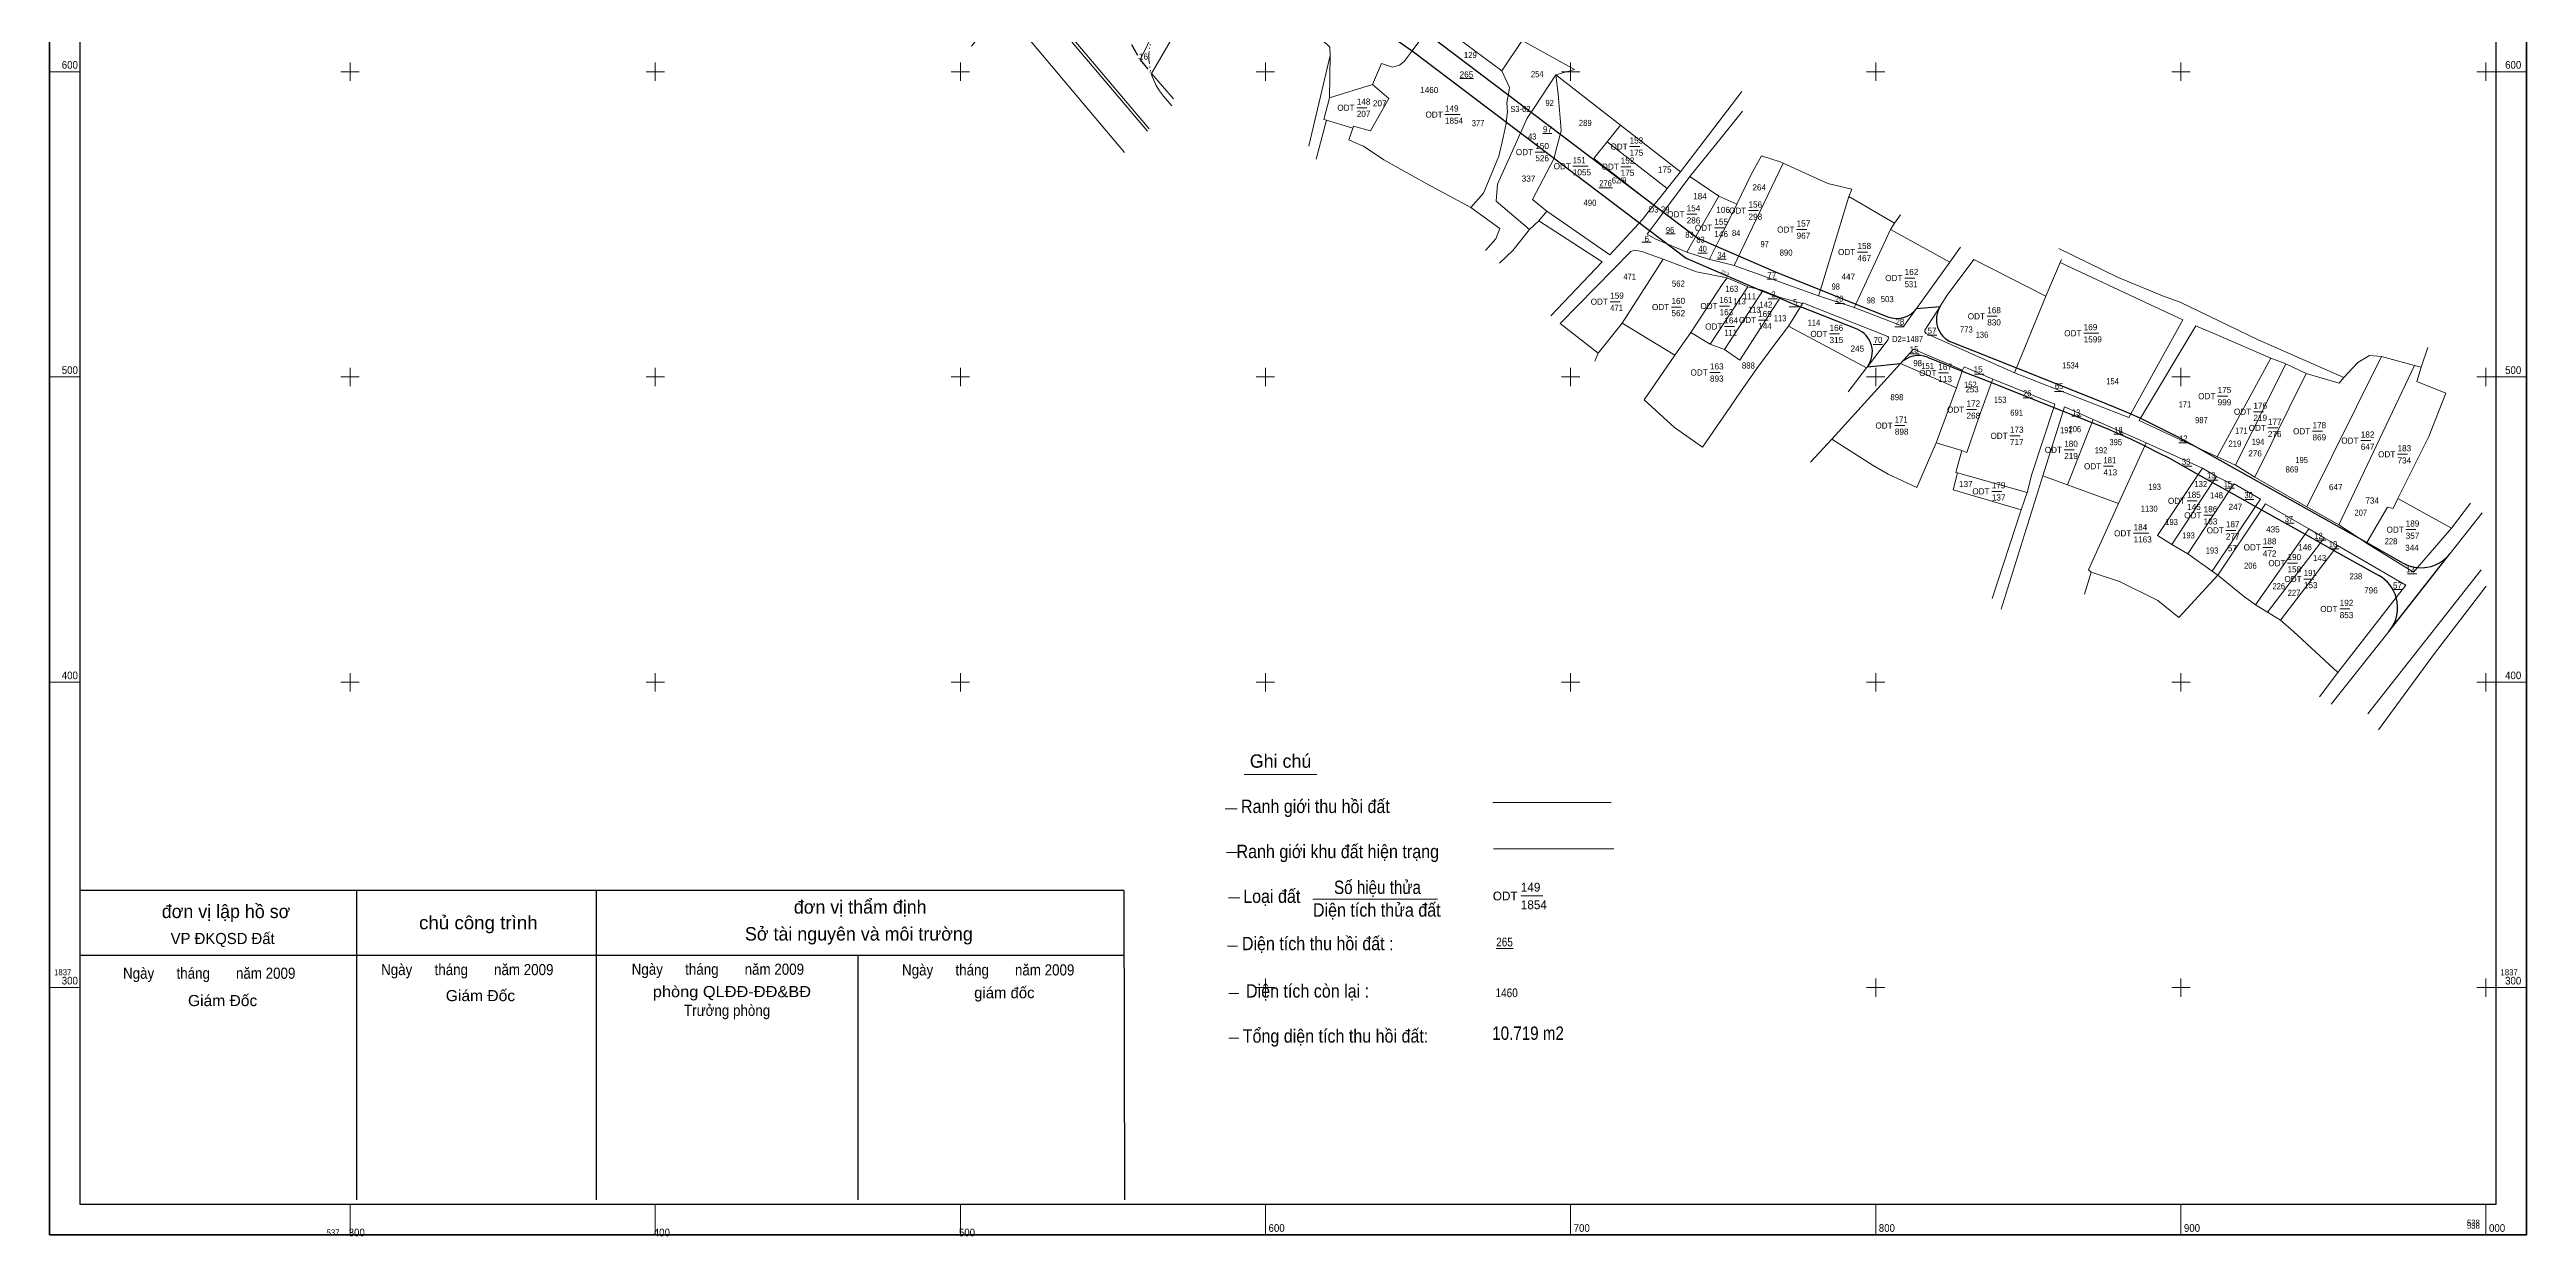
# Model space of a CAD drawing. Header units: metres. Extents: x 537201 to 538013, y 1837218 to 1838263.
# Drawn here: x 537201 to 538013, y 1837218 to 1837607 of the extents above; entities that cross this region are included whole.
import ezdxf
from ezdxf.enums import TextEntityAlignment as Align

# ---------------------------------------------------------------- set-up
doc = ezdxf.new("R2010")
doc.units = ezdxf.units.M
doc.header["$LTSCALE"] = 0.8
doc.linetypes.add('DASH_DOUBLE_DOT', pattern=[9.2, 5, -1.2, 0.3, -1.2, 0.3, -1.2])
doc.layers.add('10', color=7, linetype='Continuous')
doc.layers.add('53', color=7, linetype='Continuous')
for name, color, linetype, lineweight in [('15', 7, 'Continuous', 13), ('22', 7, 'Continuous', 13), ('51', 7, 'Continuous', 13), ('60', 7, 'Continuous', 13), ('61', 7, 'DASH_DOUBLE_DOT', 13)]:
    doc.layers.add(name, color=color, linetype=linetype, lineweight=lineweight)

msp = doc.modelspace()

# ---------------------------------------------------------------- linework, layer by layer
at = {"layer": '15'}
for p, q in [((537663.67, 1837597.74), (537668.15, 1837597.74)), ((537690.77, 1837579.77), (537693.82, 1837579.77)), ((537709.3, 1837561.98), (537713.78, 1837561.98)), ((537731.2, 1837546.91), (537734.25, 1837546.91)), ((537723.34, 1837544.12), (537726.39, 1837544.12)), ((537741.73, 1837540.6), (537744.78, 1837540.6)), ((537747.93, 1837538.57), (537750.98, 1837538.57)), ((537764.44, 1837532.01), (537767.49, 1837532.01)), ((537764.76, 1837525.6), (537767.81, 1837525.6)), ((537771.65, 1837523.04), (537774.7, 1837523.04)), ((537786.7, 1837524.13), (537789.75, 1837524.13)), ((537806.24, 1837516.44), (537809.29, 1837516.44)), ((537816.97, 1837513.71), (537820.02, 1837513.71)), ((537799.19, 1837510.67), (537802.24, 1837510.67)), ((537811.21, 1837507.62), (537814.26, 1837507.62)), ((537832.35, 1837500.89), (537835.4, 1837500.89)), ((537848.36, 1837493.2), (537851.41, 1837493.2)), ((537858.61, 1837495.28), (537861.66, 1837495.28)), ((537864.25, 1837487.17), (537867.3, 1837487.17)), ((537878.06, 1837481.22), (537881.11, 1837481.22)), ((537899.39, 1837478.44), (537902.44, 1837478.44)), ((537900.51, 1837470.75), (537903.56, 1837470.75)), ((537909.06, 1837466.25), (537912.11, 1837466.25)), ((537914.51, 1837463.53), (537917.56, 1837463.53)), ((537920.92, 1837459.84), (537923.97, 1837459.84)), ((537934.05, 1837452.15), (537937.1, 1837452.15)), ((537944.46, 1837446.54), (537947.51, 1837446.54)), ((537948.78, 1837443.66), (537951.83, 1837443.66)), ((537974.25, 1837435.49), (537977.3, 1837435.49)), ((537969.61, 1837430.36), (537972.66, 1837430.36))]:
    msp.add_line(p, q, dxfattribs=at)
at = {"layer": '22'}
for p, q in [((537562.65, 1837599.38), (537577.57, 1837625.11)), ((537562.56, 1837599.48), (537562.65, 1837599.38)), ((537569.89, 1837591.16), (537562.65, 1837599.38)), ((537695.18, 1837598.99), (537688.07, 1837588.22)), ((537566.56, 1837592), (537569.3, 1837588.78)), ((537620.01, 1837584.12), (537616.57, 1837571.39)), ((537620.01, 1837584.12), (537628.59, 1837581.54)), ((537716.3, 1837582.55), (537711.93, 1837577.08)), ((537731.66, 1837561.72), (537711.93, 1837577.08)), ((537739.06, 1837565.67), (537748.57, 1837559.24)), ((537727.29, 1837556.24), (537725.03, 1837553.41)), ((537791.21, 1837559.09), (537806.15, 1837550.34)), ((537806.15, 1837550.34), (537808.1, 1837553.15)), ((537730.34, 1837538.65), (537716.88, 1837517.63)), ((537730.34, 1837538.65), (537741.27, 1837534.43)), ((537745.53, 1837538.49), (537738.08, 1837540.93)), ((537889.8, 1837523.78), (537860.46, 1837537.52)), ((537741.27, 1837534.43), (537751.31, 1837532.54)), ((537768.69, 1837526), (537768.55, 1837525.78)), ((537739.43, 1837514.61), (537745.7, 1837510.76)), ((537796.98, 1837502.99), (537771.42, 1837516.63)), ((537745.7, 1837510.76), (537750.43, 1837508.97)), ((537941.32, 1837457.48), (537965.78, 1837506.74)), ((537785.58, 1837479.59), (537808.14, 1837504.44)), ((537790.95, 1837495.15), (537796.98, 1837502.99)), ((537845.46, 1837501.33), (537871.68, 1837491.14)), ((537934.43, 1837504.28), (537941.05, 1837501.13)), ((537951.77, 1837451.58), (537976.55, 1837503.81)), ((537819.8, 1837478.41), (537826.43, 1837496.43)), ((537854.82, 1837467.57), (537861.43, 1837488.83)), ((537862.82, 1837464.66), (537871.27, 1837486.12)), ((537879.99, 1837481.03), (537880.53, 1837482.21)), ((537785.58, 1837479.59), (537778.58, 1837472.13)), ((537828.25, 1837475.93), (537819.8, 1837478.41)), ((537841.14, 1837423.89), (537854.82, 1837467.57)), ((537907.1, 1837470.17), (537905.72, 1837468.1)), ((537838.19, 1837427.48), (537847.67, 1837456.52)), ((537912.07, 1837435.06), (537926.38, 1837456.52)), ((537971.13, 1837460.16), (537988.74, 1837450.51)), ((537988.74, 1837450.51), (537994.94, 1837458.65)), ((537988.19, 1837442.09), (537998.76, 1837455.53)), ((537910.25, 1837436.4), (537902.25, 1837442.02)), ((537960.84, 1837445.55), (537960.95, 1837445.74)), ((537870.57, 1837436.1), (537868.42, 1837428.82)), ((537912.07, 1837435.06), (537910.25, 1837436.4)), ((537998.4, 1837436.82), (537961.31, 1837389.7)), ((537949.26, 1837392.79), (537968.28, 1837416.78)), ((537945.42, 1837395.23), (537951.5, 1837403.25)), ((537593.06, 1837369.76), (537616.83, 1837369.76)), ((537590.74, 1837358.49), (537586.82, 1837358.49)), ((537590.74, 1837344.28), (537587.25, 1837344.28)), ((537674.69, 1837345.4), (537714.12, 1837345.4)), ((537591.61, 1837329.34), (537587.91, 1837329.34)), ((537615.56, 1837328.99), (537656.42, 1837328.99)), ((537590.85, 1837313.54), (537587.58, 1837313.54)), ((537675.57, 1837312.79), (537681.16, 1837312.79)), ((537591.3, 1837298), (537588.03, 1837298)), ((537591.3, 1837283.46), (537588.03, 1837283.46))]:
    msp.add_line(p, q, dxfattribs=at)
at = {"layer": '22', "linetype": 'DASH_DOUBLE_DOT', "lineweight": 25}
for p, q in [((537556.09, 1837608.91), (537558.92, 1837603.89)), ((537558.92, 1837603.89), (537562.56, 1837599.48))]:
    msp.add_line(p, q, dxfattribs=at)
at = {"layer": '22', "lineweight": 25}
for p, q in [((537741.65, 1837545.45), (537766.65, 1837534.7)), ((537761.87, 1837528.62), (537762.92, 1837528.15)), ((537768.55, 1837525.78), (537762.92, 1837528.15)), ((537793.87, 1837515.66), (537775.33, 1837523.03)), ((537813.38, 1837522.48), (537821.11, 1837523.13)), ((537797.26, 1837503.36), (537808.14, 1837504.44)), ((537888.2, 1837477.47), (537892.67, 1837475.21)), ((537968.28, 1837416.78), (537988.19, 1837442.09)), ((537674.55, 1837360.56), (537713.24, 1837360.7)), ((537553.53, 1837331.82), (537211.49, 1837331.82)), ((537302.12, 1837331.82), (537302.12, 1837230.44)), ((537380.64, 1837331.82), (537380.64, 1837230.44)), ((537553.53, 1837331.82), (537553.78, 1837230.44)), ((537553.53, 1837310.44), (537211.49, 1837310.44)), ((537466.43, 1837310.56), (537466.43, 1837230.44))]:
    msp.add_line(p, q, dxfattribs=at)
for points in [[(537594.32, 1837653.35), (537597.85, 1837650.9), (537604.12, 1837646.54), (537619.95, 1837635.55), (537652.58, 1837612.88), (537741.65, 1837545.45)], [(537590.26, 1837647.04), (537599.81, 1837640.4), (537616.84, 1837628.57), (537648.06, 1837606.88)], [(537648.05, 1837606.9), (537737.83, 1837538.93), (537762.92, 1837528.15)], [(537766.65, 1837534.7), (537775.53, 1837531.02), (537781.87, 1837528.5)], [(537768.55, 1837525.78), (537772.59, 1837524.12), (537775.33, 1837523.03)], [(537781.87, 1837528.5), (537793.45, 1837523.91), (537803.95, 1837519.74)], [(537817, 1837506.48), (537828.37, 1837501.96), (537837.97, 1837498.15), (537858.35, 1837490.06), (537861.43, 1837488.83)], [(537824.91, 1837511.41), (537846.14, 1837502.98), (537872.45, 1837492.53), (537878.4, 1837490.17)], [(537861.43, 1837488.83), (537875.49, 1837483.25), (537880.81, 1837480.95), (537883.53, 1837479.75), (537886.22, 1837478.47), (537888.2, 1837477.47)], [(537878.4, 1837490.17), (537883.61, 1837487.92), (537886.77, 1837486.52)], [(537886.77, 1837486.52), (537889.44, 1837485.25), (537893.96, 1837482.96), (537899.85, 1837479.98)], [(537892.67, 1837475.21), (537896.33, 1837473.36), (537905.72, 1837468.1)], [(537899.85, 1837479.98), (537905.53, 1837476.8), (537958.42, 1837447.16), (537960.95, 1837445.74), (537972.89, 1837439.05)], [(537905.72, 1837468.1), (537910.42, 1837465.46), (537915.78, 1837462.46), (537924.49, 1837457.58), (537926.38, 1837456.52), (537940.7, 1837448.5), (537945.74, 1837445.67), (537950.14, 1837443.2), (537964.92, 1837434.92)]]:
    msp.add_lwpolyline(points, dxfattribs=at)
at = {"layer": '22'}
for points in [[(537667.64, 1837633.83), (537655.23, 1837616.4), (537652.58, 1837612.88), (537648.06, 1837606.88)], [(537553.78, 1837573.49), (537516.98, 1837617.2), (537515.24, 1837618.36), (537513.52, 1837618.41), (537510.72, 1837617.34), (537503.66, 1837608.4)], [(537561.34, 1837580.53), (537526.68, 1837621.42), (537526.9, 1837621.84), (537527.37, 1837621.92), (537527.71, 1837621.67), (537561.92, 1837581.35)], [(537684.08, 1837610.23), (537677.5, 1837600.32), (537659.73, 1837613.36), (537666.06, 1837623.24)], [(537564.24, 1837614.56), (537563.9, 1837613.93), (537558.92, 1837603.89)], [(537621.17, 1837605.29), (537621.09, 1837608.07), (537618.67, 1837610.35), (537615.89, 1837612.49), (537611.52, 1837617.43)], [(537695.18, 1837598.99), (537701.29, 1837600.75), (537684.08, 1837610.23)], [(537614.17, 1837575.61), (537614.34, 1837576.18), (537621.17, 1837605.29)], [(537635.12, 1837595.79), (537621, 1837591.46), (537621.17, 1837605.29)], [(537648.06, 1837606.88), (537645.42, 1837603.37), (537643.89, 1837602.11), (537641.65, 1837601.53), (537638.06, 1837602.65), (537635.12, 1837595.79)], [(537635.12, 1837595.79), (537640.43, 1837591.23), (537634.43, 1837580.61), (537628.8, 1837582.21), (537628.59, 1837581.54)], [(537677.5, 1837600.32), (537679.95, 1837594.79), (537679.81, 1837593.96)], [(537679.81, 1837593.96), (537679.08, 1837589.81), (537679.28, 1837586.89), (537679.13, 1837585.3)], [(537756.07, 1837593.48), (537736.02, 1837567.19), (537716.3, 1837582.55), (537695.18, 1837598.99)], [(537695.18, 1837598.99), (537695.96, 1837592.63), (537696.76, 1837582.18)], [(537621, 1837591.46), (537619.16, 1837584.38), (537620.01, 1837584.12)], [(537688.07, 1837588.22), (537685.8, 1837584.77), (537684.39, 1837581.64)], [(537739.06, 1837565.67), (537749.38, 1837578.3), (537756.36, 1837587.05)], [(537628.59, 1837581.54), (537627.35, 1837577.65), (537629.98, 1837576.51), (537632.14, 1837575.62), (537638.82, 1837571.16), (537652.91, 1837563.27), (537667.34, 1837555.53)], [(537679.13, 1837585.3), (537678.9, 1837582.99), (537677.92, 1837578.45), (537676.44, 1837572.35), (537671.47, 1837560.23), (537667.34, 1837555.53)], [(537684.39, 1837581.64), (537676.03, 1837563.12), (537675.55, 1837557.62), (537686.49, 1837548.35)], [(537696.76, 1837582.18), (537696.87, 1837580.68), (537695.21, 1837574.13)], [(537695.21, 1837574.13), (537694.59, 1837571.69), (537687.49, 1837558.11), (537692.17, 1837554.29)], [(537727.29, 1837556.24), (537707.56, 1837571.6), (537709.14, 1837573.58), (537711.93, 1837577.08)], [(537781.29, 1837526.6), (537753.59, 1837536.53), (537755.82, 1837541.16), (537769.69, 1837570)], [(537754.44, 1837556.65), (537759.21, 1837566.38), (537762.59, 1837572.5), (537768.7, 1837570.46), (537769.69, 1837570)], [(537769.69, 1837570), (537784.34, 1837563.42), (537792.14, 1837561.49), (537791.21, 1837559.09)], [(537736.02, 1837567.19), (537731.66, 1837561.72), (537729.72, 1837559.28), (537727.29, 1837556.24)], [(537739.06, 1837565.67), (537732.78, 1837557.16), (537728.33, 1837551.12)], [(537667.34, 1837555.53), (537676.85, 1837548.7), (537675.51, 1837545.29), (537672.11, 1837541.47)], [(537692.17, 1837554.29), (537689.62, 1837551.2), (537686.49, 1837548.35)], [(537725.03, 1837553.41), (537723.56, 1837551.57), (537712.91, 1837540.06), (537692.17, 1837554.29)], [(537738.08, 1837540.93), (537739.48, 1837543.37), (537743.22, 1837549.9), (537748.57, 1837559.24), (537754.44, 1837556.65)], [(537745.53, 1837538.49), (537745.78, 1837538.99), (537749.12, 1837545.81), (537754.44, 1837556.65)], [(537781.29, 1837526.6), (537781.87, 1837528.5), (537791.21, 1837559.09)], [(537686.49, 1837548.35), (537681.03, 1837541.48), (537676.71, 1837537.27)], [(537689.62, 1837551.2), (537710.3, 1837537.69), (537693.53, 1837520.07)], [(537728.33, 1837551.12), (537725.12, 1837546.77), (537727.9, 1837545.2), (537738.08, 1837540.93)], [(537781.29, 1837526.6), (537792.92, 1837522.77), (537793.45, 1837523.91), (537804.84, 1837548.32), (537806.15, 1837550.34)], [(537804.84, 1837548.32), (537824.33, 1837537.58), (537827.74, 1837542.53)], [(537730.34, 1837538.65), (537723.32, 1837541.14), (537720.89, 1837541.52), (537719.73, 1837541.06), (537696.54, 1837517.55), (537708.98, 1837507.83)], [(537753.59, 1837536.53), (537747.03, 1837538.13), (537745.53, 1837538.49)], [(537792.92, 1837522.77), (537809.06, 1837516.51), (537813.38, 1837522.48), (537824.33, 1837537.58)], [(537855.75, 1837526.45), (537832.17, 1837538.45), (537823.46, 1837526.82), (537821.12, 1837523.15), (537821.11, 1837523.13)], [(537845.46, 1837501.33), (537846.14, 1837502.98), (537855.75, 1837526.45), (537860.46, 1837537.52), (537860.86, 1837538.45)], [(537953.37, 1837499.81), (537925.32, 1837512.15), (537899.75, 1837524.53), (537894.01, 1837526.59), (537879.28, 1837532.7), (537859.98, 1837542.09)], [(537751.31, 1837532.54), (537749.94, 1837530.65), (537739.43, 1837514.61)], [(537751.31, 1837532.54), (537758.11, 1837529.53), (537745.7, 1837510.76)], [(537758.11, 1837529.53), (537761.87, 1837528.62), (537763.04, 1837528.33), (537762.92, 1837528.15), (537750.43, 1837508.97)], [(537768.55, 1837525.78), (537755.44, 1837505.49), (537750.43, 1837508.97)], [(537763.04, 1837528.33), (537768.69, 1837526), (537775.95, 1837524.05), (537775.33, 1837523.03), (537771.42, 1837516.63)], [(537775.95, 1837524.05), (537776.11, 1837524.29), (537803.92, 1837513.25), (537804.16, 1837512.93), (537804.08, 1837512.23), (537797.26, 1837503.36), (537796.98, 1837502.99)], [(537845.46, 1837501.33), (537816.51, 1837514.25), (537816.11, 1837514.82), (537816.14, 1837515.33), (537821.11, 1837523.13)], [(537883.61, 1837487.92), (537900.69, 1837518.68), (537889.8, 1837523.78)], [(537716.88, 1837517.63), (537708.98, 1837507.83), (537707.92, 1837505.21)], [(537739.43, 1837514.61), (537734.18, 1837507.17), (537716.88, 1837517.63)], [(537734.18, 1837507.17), (537724.13, 1837492.56), (537734.1, 1837483.47), (537743.21, 1837476.97), (537752.16, 1837489.99), (537755.85, 1837495.51), (537761.03, 1837502.78), (537766.58, 1837510.34), (537771.42, 1837516.63)], [(537912.33, 1837513.59), (537904.93, 1837516.81), (537886.77, 1837486.52), (537886.31, 1837485.76), (537893.6, 1837482.36)], [(537912.33, 1837513.59), (537929.51, 1837506.12), (537911.85, 1837473.85)], [(537808.14, 1837504.44), (537812.39, 1837509.12), (537828.46, 1837502.21)], [(537929.51, 1837506.12), (537934.43, 1837504.28), (537917.94, 1837471.11)], [(537953.37, 1837499.81), (537957.97, 1837504.77), (537961.85, 1837506.99), (537965.78, 1837506.74)], [(537980.95, 1837509.64), (537978.77, 1837503.21), (537976.55, 1837503.81), (537965.78, 1837506.74)], [(537828.46, 1837502.21), (537828.37, 1837501.96), (537826.43, 1837496.43), (537808.14, 1837504.44)], [(537828.25, 1837475.93), (537829.82, 1837475.27), (537833.74, 1837486.68), (537837.97, 1837498.15), (537838.41, 1837499.33)], [(537828.46, 1837502.21), (537828.95, 1837503.38), (537838.41, 1837499.33)], [(537858.35, 1837490.06), (537858.71, 1837491.15), (537838.41, 1837499.33)], [(537917.94, 1837471.11), (537924.23, 1837467.15), (537941.05, 1837501.13)], [(537941.05, 1837501.13), (537951.92, 1837497.99), (537953.37, 1837499.81)], [(537978.77, 1837503.21), (537977.3, 1837498.52), (537986.82, 1837494.68), (537981.22, 1837480.52), (537971.13, 1837460.16)], [(537849.62, 1837462.15), (537851.14, 1837468.13), (537858.35, 1837490.06)], [(537861.43, 1837488.83), (537861.88, 1837490.27), (537888.64, 1837478.44)], [(537871.68, 1837491.14), (537882.97, 1837486.76), (537883.61, 1837487.92)], [(537893.6, 1837482.36), (537905.53, 1837476.8), (537911.85, 1837473.85), (537917.94, 1837471.11)], [(537785.58, 1837479.59), (537799.2, 1837471.01), (537804.12, 1837468.2), (537813.43, 1837463.75), (537819.8, 1837478.41)], [(537826.8, 1837468.57), (537826.27, 1837468.7), (537828.25, 1837475.93)], [(537854.82, 1837467.57), (537879.56, 1837458.58), (537888.2, 1837477.47), (537888.64, 1837478.44)], [(537888.64, 1837478.44), (537893.21, 1837476.39), (537907.1, 1837470.17)], [(537847.67, 1837456.52), (537825.35, 1837462.99), (537826.8, 1837468.57)], [(537826.8, 1837468.57), (537849.62, 1837462.15), (537847.67, 1837456.52)], [(537905.72, 1837468.1), (537892.39, 1837448.04), (537897.08, 1837445.15)], [(537907.1, 1837470.17), (537911.67, 1837467.36), (537910.42, 1837465.46), (537897.08, 1837445.15), (537902.25, 1837442.02), (537915.78, 1837462.46), (537917.22, 1837464.63), (537911.67, 1837467.36)], [(537917.22, 1837464.63), (537917.43, 1837465.04), (537926.12, 1837460), (537924.49, 1837457.58), (537910.25, 1837436.4)], [(537924.23, 1837467.15), (537941.32, 1837457.48), (537951.77, 1837451.58)], [(537879.56, 1837458.58), (537869.75, 1837436.84), (537870.57, 1837436.1)], [(537926.38, 1837456.52), (537927.69, 1837458.48), (537941.91, 1837450.23)], [(537960.95, 1837445.74), (537967.68, 1837457.37), (537969.58, 1837456.96), (537971.13, 1837460.16)], [(537951.77, 1837451.58), (537958.42, 1837447.16), (537960.84, 1837445.55)], [(537960.84, 1837445.55), (537976.25, 1837436.01), (537977.59, 1837437.57), (537988.74, 1837450.51)], [(537946.98, 1837447.3), (537945.74, 1837445.67), (537928.4, 1837422.98)], [(537951.35, 1837444.78), (537973.78, 1837431.86), (537970.59, 1837427.76), (537951.5, 1837403.25)], [(537870.57, 1837436.1), (537879.93, 1837432.98), (537892.5, 1837426.81), (537899.34, 1837421.2), (537912.07, 1837435.06)], [(537912.07, 1837435.06), (537920.42, 1837428.26), (537924.5, 1837425.38)], [(537964.79, 1837384.45), (537983.18, 1837409.44), (538000.03, 1837431.5)], [(537951.5, 1837403.25), (537936.96, 1837416.63), (537932.68, 1837420.35)]]:
    msp.add_lwpolyline(points, dxfattribs=at)
msp.add_lwpolyline([(537924.5, 1837425.38), (537940.7, 1837448.5), (537941.91, 1837450.23), (537946.98, 1837447.3), (537951.35, 1837444.78), (537950.14, 1837443.2), (537932.68, 1837420.35), (537928.4, 1837422.98)], close=True, dxfattribs=at)
at = {"layer": '22', "lineweight": 25}
for centre, radius, start, end in [((537806.9, 1837527.18), 8, 248.34069, 324.06303), ((537827.87, 1837518.84), 8, 147.60682, 248.32189), ((537790.91, 1837508.23), 8, 322.52495, 68.2925), ((537814.05, 1837499.04), 8, 68.33877, 137.59378), ((537821.96, 1837503.98), 8, 68.33992, 68.34038), ((537978.76, 1837449.51), 12, 264.39928, 321.78898), ((537959.06, 1837424.45), 12, 16.00805, 60.74332), ((537978.77, 1837449.51), 12, 240.67329, 264.36895), ((537959.05, 1837424.45), 12, 320.24612, 15.99234)]:
    msp.add_arc(centre, radius, start, end, dxfattribs=at)
at = {"layer": '51'}
for p, q in [((537629.93, 1837588.2), (537633.23, 1837588.2)), ((537658.82, 1837585.96), (537663.82, 1837585.96)), ((537688.44, 1837573.67), (537691.74, 1837573.67)), ((537719.34, 1837575.49), (537722.64, 1837575.49)), ((537700.74, 1837569.04), (537705.74, 1837569.04)), ((537716.42, 1837568.9), (537719.72, 1837568.9)), ((537758.31, 1837554.51), (537761.61, 1837554.51)), ((537738.05, 1837553.29), (537741.35, 1837553.29)), ((537747.12, 1837548.86), (537750.42, 1837548.86)), ((537774.08, 1837548.3), (537777.38, 1837548.3)), ((537794.02, 1837540.93), (537797.32, 1837540.93)), ((537809.5, 1837532.41), (537812.8, 1837532.41)), ((537712.97, 1837524.67), (537716.27, 1837524.67)), ((537733.06, 1837522.91), (537736.36, 1837522.91)), ((537748.82, 1837523.25), (537752.12, 1837523.25)), ((537750.39, 1837516.53), (537753.69, 1837516.53)), ((537761.46, 1837518.67), (537764.76, 1837518.67)), ((537784.87, 1837514.12), (537788.17, 1837514.12)), ((537836.55, 1837519.89), (537839.85, 1837519.89)), ((537868.16, 1837514.33), (537873.16, 1837514.33)), ((537745.68, 1837501.48), (537748.98, 1837501.48)), ((537820.52, 1837501.32), (537823.82, 1837501.32)), ((537829.76, 1837489.32), (537833.06, 1837489.32)), ((537912.06, 1837493.72), (537915.36, 1837493.72)), ((537923.78, 1837488.61), (537927.08, 1837488.61)), ((537806.28, 1837484.09), (537809.58, 1837484.09)), ((537843.99, 1837480.74), (537847.29, 1837480.74)), ((537928.52, 1837483.31), (537931.82, 1837483.31)), ((537943.15, 1837482.23), (537946.45, 1837482.23)), ((537861.78, 1837476.13), (537865.08, 1837476.13)), ((537958.97, 1837479.16), (537962.27, 1837479.16)), ((537971.02, 1837474.68), (537974.32, 1837474.68)), ((537874.65, 1837470.77), (537877.95, 1837470.77)), ((537838.05, 1837462.54), (537841.35, 1837462.54)), ((537902.06, 1837459.42), (537905.36, 1837459.42)), ((537884.51, 1837448.79), (537889.51, 1837448.79)), ((537907.49, 1837454.69), (537910.79, 1837454.69)), ((537914.76, 1837449.76), (537918.06, 1837449.76)), ((537973.69, 1837450), (537976.99, 1837450)), ((537926.87, 1837444.18), (537930.17, 1837444.18)), ((537934.96, 1837439.01), (537938.26, 1837439.01)), ((537940.33, 1837433.82), (537943.63, 1837433.82)), ((537952.07, 1837424.01), (537955.37, 1837424.01)), ((537683.68, 1837329.98), (537690.88, 1837329.98))]:
    msp.add_line(p, q, dxfattribs=at)
at = {"layer": '60'}
for p, q in [((537300, 1837597), (537300, 1837603)), ((537400, 1837597), (537400, 1837603)), ((537500, 1837597), (537500, 1837603)), ((537600, 1837597), (537600, 1837603)), ((537700, 1837597), (537700, 1837603)), ((537800, 1837597), (537800, 1837603)), ((537900, 1837597), (537900, 1837603)), ((538000, 1837597), (538000, 1837603)), ((537201.49, 1837600), (537211.49, 1837600)), ((537297, 1837600), (537303, 1837600)), ((537397, 1837600), (537403, 1837600)), ((537497, 1837600), (537503, 1837600)), ((537597, 1837600), (537603, 1837600)), ((537697, 1837600), (537703, 1837600)), ((537797, 1837600), (537803, 1837600)), ((537897, 1837600), (537903, 1837600)), ((537997, 1837600), (538003, 1837600)), ((538003.27, 1837600), (538013.27, 1837600)), ((537201.49, 1837500), (537211.49, 1837500)), ((537297, 1837500), (537303, 1837500)), ((537300, 1837497), (537300, 1837503)), ((537397, 1837500), (537403, 1837500)), ((537400, 1837497), (537400, 1837503)), ((537497, 1837500), (537503, 1837500)), ((537500, 1837497), (537500, 1837503)), ((537597, 1837500), (537603, 1837500)), ((537600, 1837497), (537600, 1837503)), ((537697, 1837500), (537703, 1837500)), ((537700, 1837497), (537700, 1837503)), ((537797, 1837500), (537803, 1837500)), ((537800, 1837497), (537800, 1837503)), ((537897, 1837500), (537903, 1837500)), ((537900, 1837497), (537900, 1837503)), ((537997, 1837500), (538003, 1837500)), ((538000, 1837497), (538000, 1837503)), ((538003.27, 1837500), (538013.27, 1837500)), ((537201.49, 1837400), (537211.49, 1837400)), ((537297, 1837400), (537303, 1837400)), ((537300, 1837397), (537300, 1837403)), ((537397, 1837400), (537403, 1837400)), ((537400, 1837397), (537400, 1837403)), ((537497, 1837400), (537503, 1837400)), ((537500, 1837397), (537500, 1837403)), ((537597, 1837400), (537603, 1837400)), ((537600, 1837397), (537600, 1837403)), ((537697, 1837400), (537703, 1837400)), ((537700, 1837397), (537700, 1837403)), ((537797, 1837400), (537803, 1837400)), ((537800, 1837397), (537800, 1837403)), ((537897, 1837400), (537903, 1837400)), ((537900, 1837397), (537900, 1837403)), ((537997, 1837400), (538003, 1837400)), ((538000, 1837397), (538000, 1837403)), ((538003.27, 1837400), (538013.27, 1837400)), ((537600, 1837297), (537600, 1837303)), ((537800, 1837297), (537800, 1837303)), ((537900, 1837297), (537900, 1837303)), ((538000, 1837297), (538000, 1837303)), ((537201.49, 1837300), (537211.49, 1837300)), ((537597, 1837300), (537603, 1837300)), ((537797, 1837300), (537803, 1837300)), ((537897, 1837300), (537903, 1837300)), ((537997, 1837300), (538003, 1837300)), ((538003.27, 1837300), (538013.27, 1837300)), ((537300, 1837218.97), (537300, 1837228.97)), ((537400, 1837218.97), (537400, 1837228.97)), ((537500, 1837218.97), (537500, 1837228.97)), ((537600, 1837218.97), (537600, 1837228.97)), ((537700, 1837218.97), (537700, 1837228.97)), ((537800, 1837218.97), (537800, 1837228.97)), ((537900, 1837218.97), (537900, 1837228.97)), ((538000, 1837218.97), (538000, 1837228.97))]:
    msp.add_line(p, q, dxfattribs=at)
at = {"layer": '60', "lineweight": 40}
msp.add_lwpolyline([(537201.49, 1837218.97), (537201.49, 1838222.85), (538013.27, 1838222.85), (538013.27, 1837218.97)], close=True, dxfattribs=at)
at = {"layer": '60', "lineweight": 25}
msp.add_lwpolyline([(537211.49, 1837228.97), (537211.49, 1838212.85), (538003.27, 1838212.85), (538003.27, 1837228.97)], close=True, dxfattribs=at)
at = {"layer": '61'}
msp.add_arc((537581.8, 1837604.94), 20, 154.09172, 195.84693, dxfattribs=at)
at = {"layer": '61', "linetype": 'Continuous'}
msp.add_arc((537581.8, 1837604.96), 20, 195.89302, 220.3791, dxfattribs=at)

# ---------------------------------------------------------------- texts
at = {"layer": '10'}
for s, width, p in [('377', 0.85, (537669.68, 1837582.16)), ('43', 0.8, (537687.4, 1837577.78)), ('62/9', 0.85, (537715.91, 1837563.4)), ('83', 0.8, (537738.94, 1837545.59)), ('83', 0.8, (537742.59, 1837543.99)), ('84', 0.85, (537754.27, 1837546.18)), ('97', 0.8, (537763.6, 1837542.53)), ('98', 0.8, (537786.89, 1837528.63)), ('113', 0.85, (537755.38, 1837523.81)), ('113', 0.85, (537760.19, 1837521.04)), ('98', 0.8, (537798.41, 1837524.1)), ('113', 0.85, (537768.65, 1837518.27)), ('114', 0.85, (537779.74, 1837516.81)), ('136', 0.85, (537834.82, 1837512.85)), ('151', 0.8, (537817.02, 1837502.63)), ('152', 0.85, (537831.02, 1837496.5)), ('154', 0.85, (537877.64, 1837497.63)), ('153', 0.85, (537840.8, 1837491.53)), ('171', 0.8, (537901.33, 1837490.07)), ('191', 0.8, (537862.46, 1837481.59)), ('171', 0.8, (537919.86, 1837481.45)), ('192', 0.85, (537873.85, 1837475.02)), ('194', 0.85, (537925.28, 1837477.77)), ('195', 0.85, (537939.57, 1837471.8)), ('193', 0.85, (537891.43, 1837463.03)), ('207', 0.85, (537958.96, 1837454.56)), ('193', 0.85, (537896.97, 1837451.5)), ('193', 0.85, (537902.51, 1837447.12)), ('193', 0.85, (537910.24, 1837442.16)), ('228', 0.85, (537968.88, 1837445.22)), ('206', 0.85, (537922.79, 1837437.19)), ('226', 0.85, (537932.12, 1837430.48)), ('238', 0.85, (537957.36, 1837433.69)), ('227', 0.85, (537937.08, 1837428.29))]:
    msp.add_text(s, height=2, dxfattribs=dict(at, width=width)).set_placement(p, align=Align.CENTER)
at = {"layer": '22'}
msp.add_text('27.3', height=1, rotation=336.749, dxfattribs=at).set_placement((537750.42, 1837533.62), align=Align.CENTER)
for s, height, p in [('Ghi chú', 4.374, (537604.94, 1837371.99)), ('đơn vị lập hồ sơ', 4.374, (537259.34, 1837322.75)), ('đơn vị thẩm định', 4.374, (537467.17, 1837324.21)), ('VP ĐKQSD Đất', 3.64, (537258.23, 1837314.24)), ('Sở tài nguyên và môi trường', 4.374, (537466.73, 1837315.4)), ('giám đốc', 3.645, (537514.42, 1837296.49))]:
    msp.add_text(s, height=height, dxfattribs=at).set_placement(p, align=Align.CENTER)
for s, height, width, p in [('Ranh giới thu hồi đất', 4.37, 0.9, (537616.36, 1837357.16)), ('Ranh giới khu đất hiện trạng', 4.374, 0.9, (537623.69, 1837342.39)), ('Số hiệu thửa', 4.374, 0.85, (537636.71, 1837330.64)), ('Loại đất', 4.374, 0.9, (537602.06, 1837327.71)), ('Diện tích thửa đất', 4.374, 0.9, (537636.48, 1837323.21)), ('chủ công trình', 4.368, 1.05, (537342.03, 1837319.07)), ('Diện tích thu hồi đất : ', 4.37, 0.9, (537617.85, 1837312.23)), ('Ngày      tháng       năm 2009', 3.64, 0.9, (537253.82, 1837302.87)), ('Ngày      tháng       năm 2009', 3.64, 0.9, (537338.4, 1837304.06)), ('Ngày      tháng       năm 2009', 3.64, 0.9, (537420.53, 1837304.18)), ('Ngày      tháng       năm 2009', 3.64, 0.9, (537509.12, 1837303.96)), ('Giám Đốc', 3.64, 1.05, (537258.22, 1837293.91)), ('Giám Đốc', 3.64, 1.05, (537342.72, 1837295.53)), ('phòng QLĐĐ-ĐĐ&BĐ', 3.645, 1.1, (537425.14, 1837296.84)), ('Trưởng phòng', 3.645, 0.9, (537423.56, 1837290.69)), ('Diện tích còn lại : ', 4.37, 0.9, (537614.52, 1837296.69)), ('Tổng diện tích thu hồi đất: ', 4.37, 0.9, (537623.68, 1837281.94)), ('10.719 m2', 4.37, 0.85, (537686.06, 1837282.86))]:
    msp.add_text(s, height=height, dxfattribs=dict(at, width=width)).set_placement(p, align=Align.CENTER)
at = {"layer": '51'}
for height, p in [(2, (537629.19, 1837587.2)), (2, (537658.08, 1837584.96)), (2, (537687.7, 1837572.67)), (2, (537700.1, 1837568.04)), (2, (537715.78, 1837567.9)), (2, (537718.7, 1837574.49)), (2, (537737.31, 1837552.29)), (2, (537757.57, 1837553.51)), (2, (537746.38, 1837547.86)), (2, (537773.34, 1837547.3)), (2, (537793.28, 1837539.93)), (2, (537808.76, 1837531.41)), (2, (537712.23, 1837523.67)), (2, (537732.32, 1837521.91)), (2, (537748.18, 1837522.25)), (2, (537835.81, 1837518.89)), (2, (537749.75, 1837515.53)), (2, (537760.82, 1837517.67)), (2, (537784.23, 1837513.12)), (2, (537867.42, 1837513.33)), (2, (537744.94, 1837500.48)), (2, (537819.88, 1837500.32)), (2, (537829.02, 1837488.32)), (2, (537911.32, 1837492.72)), (2, (537923.04, 1837487.61)), (2, (537805.54, 1837483.09)), (2, (537843.25, 1837479.74)), (2, (537927.88, 1837482.31)), (2, (537942.41, 1837481.23)), (2, (537861.04, 1837475.13)), (2, (537958.23, 1837478.16)), (2, (537970.28, 1837473.68)), (2, (537873.91, 1837469.77)), (2, (537837.31, 1837461.54)), (2, (537901.42, 1837458.42)), (2, (537883.77, 1837447.79)), (2, (537906.75, 1837453.69)), (2, (537914.12, 1837448.76)), (2, (537973.05, 1837449)), (2, (537926.23, 1837443.18)), (2, (537934.32, 1837438.01)), (2, (537939.59, 1837432.82)), (2, (537951.33, 1837423.01)), (2.88, (537682.64, 1837328.54))]:
    msp.add_text('ODT', height=height, dxfattribs=at).set_placement(p, align=Align.RIGHT)
for s, height, p in [('207', 2, (537629.93, 1837585.2)), ('148', 2, (537629.93, 1837589.2)), ('149', 2, (537658.82, 1837586.96)), ('1854', 2, (537658.82, 1837582.96)), ('153', 2, (537719.34, 1837576.49)), ('526', 2, (537688.44, 1837570.67)), ('150', 2, (537688.44, 1837574.67)), ('152', 2, (537716.42, 1837569.9)), ('175', 2, (537719.34, 1837572.49)), ('1055', 2, (537700.74, 1837566.04)), ('175', 2, (537716.42, 1837565.9)), ('154', 2, (537738.05, 1837554.29)), ('298', 2, (537758.31, 1837551.51)), ('156', 2, (537758.31, 1837555.51)), ('286', 2, (537738.05, 1837550.29)), ('155', 2, (537747.12, 1837549.86)), ('146', 2, (537747.12, 1837545.86)), ('967', 2, (537774.08, 1837545.3)), ('157', 2, (537774.08, 1837549.3)), ('467', 2, (537794.02, 1837537.93)), ('158', 2, (537794.02, 1837541.93)), ('162', 2, (537809.5, 1837533.41)), ('159', 2, (537712.97, 1837525.67)), ('562', 2, (537733.06, 1837519.91)), ('160', 2, (537733.06, 1837523.91)), ('163', 2, (537748.82, 1837520.25)), ('165', 2, (537761.46, 1837519.67)), ('168', 2, (537836.55, 1837520.89)), ('164', 2, (537750.39, 1837517.53)), ('144', 2, (537761.46, 1837515.67)), ('315', 2, (537784.87, 1837511.12)), ('166', 2, (537784.87, 1837515.12)), ('830', 2, (537836.55, 1837516.89)), ('169', 2, (537868.16, 1837515.33)), ('1599', 2, (537868.16, 1837511.33)), ('893', 2, (537745.68, 1837498.48)), ('163', 2, (537745.68, 1837502.48)), ('167', 2, (537820.52, 1837502.32)), ('113', 2, (537820.52, 1837498.32)), ('175', 2, (537912.06, 1837494.72)), ('172', 2, (537829.76, 1837490.32)), ('999', 2, (537912.06, 1837490.72)), ('176', 2, (537923.78, 1837489.61)), ('898', 2, (537806.28, 1837481.09)), ('268', 2, (537829.76, 1837486.32)), ('173', 2, (537843.99, 1837481.74)), ('219', 2, (537923.78, 1837485.61)), ('276', 2, (537928.52, 1837480.31)), ('177', 2, (537928.52, 1837484.31)), ('869', 2, (537943.15, 1837479.23)), ('178', 2, (537943.15, 1837483.23)), ('182', 2, (537958.97, 1837480.16)), ('717', 2, (537843.99, 1837477.74)), ('219', 2, (537861.78, 1837473.13)), ('180', 2, (537861.78, 1837477.13)), ('647', 2, (537958.97, 1837476.16)), ('734', 2, (537971.02, 1837471.68)), ('183', 2, (537971.02, 1837475.68)), ('179', 2, (537838.05, 1837463.54)), ('413', 2, (537874.65, 1837467.77)), ('137', 2, (537838.05, 1837459.54)), ('185', 2, (537902.06, 1837460.42)), ('145', 2, (537902.06, 1837456.42)), ('186', 2, (537907.49, 1837455.69)), ('184', 2, (537884.51, 1837449.79)), ('1163', 2, (537884.51, 1837445.79)), ('163', 2, (537907.49, 1837451.69)), ('277', 2, (537914.76, 1837446.76)), ('187', 2, (537914.76, 1837450.76)), ('357', 2, (537973.69, 1837447)), ('189', 2, (537973.69, 1837451)), ('472', 2, (537926.87, 1837441.18)), ('188', 2, (537926.87, 1837445.18)), ('190', 2, (537934.96, 1837440.01)), ('158', 2, (537934.96, 1837436.01)), ('153', 2, (537940.33, 1837430.82)), ('192', 2, (537952.07, 1837425.01)), ('853', 2, (537952.07, 1837421.01)), ('149', 2.88, (537683.68, 1837331.42)), ('1854', 2.88, (537683.68, 1837325.66))]:
    msp.add_text(s, height=height, dxfattribs=at).set_placement(p)
at = {"layer": '51', "width": 0.9}
for s, p in [('151', (537700.74, 1837570.04)), ('531', (537809.5, 1837529.41)), ('471', (537712.97, 1837521.67)), ('161', (537748.82, 1837524.25)), ('111', (537750.39, 1837513.53)), ('171', (537806.28, 1837485.09)), ('181', (537874.65, 1837471.77)), ('191', (537940.33, 1837434.82))]:
    msp.add_text(s, height=2, dxfattribs=at).set_placement(p)
at = {"layer": '53'}
for s, p in [('16', (537558.53, 1837603.98)), ('1460', (537650.71, 1837593.02)), ('265', (537663.61, 1837598.09)), ('207', (537635.2, 1837588.65)), ('97', (537690.94, 1837580.17)), ('337', (537683.98, 1837563.99)), ('175', (537728.62, 1837566.96)), ('264', (537759.58, 1837561.11)), ('184', (537740.16, 1837558.23)), ('106', (537747.75, 1837553.76)), ('6', (537724.2, 1837544.26)), ('77', (537764.47, 1837532.4)), ('447', (537788.77, 1837531.84)), ('57', (537816.95, 1837514.21)), ('245', (537791.75, 1837508.31)), ('15', (537811.09, 1837508.02)), ('15', (537832.09, 1837501.52)), ('276', (537922.1, 1837473.97)), ('137', (537827.3, 1837463.94)), ('647', (537948.54, 1837462.94)), ('247', (537915.64, 1837456.45)), ('734', (537960.48, 1837458.54)), ('435', (537927.94, 1837449.08)), ('57', (537915.36, 1837442.91)), ('146', (537938.47, 1837443.24)), ('344', (537973.51, 1837443.07)), ('57', (537969.52, 1837430.7)), ('796', (537960.07, 1837429.1))]:
    msp.add_text(s, height=2, dxfattribs=at).set_placement(p)
for s, height, width, p in [('129', 2, 0.95, (537665.02, 1837604.5)), ('254', 2, 0.85, (537686.99, 1837598.22)), ('S3-62', 2, 0.85, (537680.24, 1837586.8)), ('92', 2, 0.9, (537691.75, 1837588.78)), ('289', 2, 0.95, (537702.69, 1837582.23)), ('276', 2, 0.85, (537709.38, 1837562.46)), ('490', 2, 0.95, (537704.23, 1837556.09)), ('D3-29', 2, 0.9, (537725.6, 1837553.89)), ('96', 2, 0.85, (537731.23, 1837547.17)), ('40', 2, 0.85, (537741.9, 1837540.97)), ('34', 2, 0.85, (537748.11, 1837538.88)), ('890', 2, 0.95, (537768.5, 1837539.76)), ('471', 2, 0.9, (537717.28, 1837531.84)), ('562', 2, 0.95, (537733.2, 1837529.6)), ('163', 2, 0.95, (537750.71, 1837527.87)), ('111', 2, 0.9, (537756.62, 1837525.46)), ('142', 2, 0.95, (537761.87, 1837522.71)), ('2', 2, 0.75, (537765.79, 1837526.05)), ('5', 2, 0.85, (537772.92, 1837523.51)), ('20', 2, 0.85, (537786.65, 1837524.63)), ('503', 2, 0.95, (537801.64, 1837524.52)), ('70', 2, 0.95, (537799.34, 1837511.15)), ('D2=1487', 2, 0.9, (537805.36, 1837511.44)), ('28', 2, 0.95, (537806.49, 1837517.09)), ('773', 2, 0.95, (537827.57, 1837514.57)), ('888', 2, 0.95, (537756.15, 1837502.77)), ('98', 2, 0.95, (537812.33, 1837503.53)), ('1534', 2, 0.85, (537861.12, 1837502.8)), ('253', 2, 0.95, (537829.48, 1837494.98)), ('65', 2, 0.85, (537858.74, 1837496.06)), ('898', 2, 0.95, (537804.82, 1837492.39)), ('691', 2, 0.9, (537844.1, 1837487.32)), ('26', 2, 0.85, (537848.29, 1837493.69)), ('13', 2, 0.8, (537864.33, 1837487.4)), ('206', 2, 0.85, (537863.2, 1837481.93)), ('18', 2, 0.85, (537878.17, 1837481.64)), ('12', 2, 0.8, (537899.47, 1837478.88)), ('987', 2, 0.9, (537904.67, 1837484.87)), ('395', 2, 0.85, (537876.6, 1837477.66)), ('33', 2, 0.8, (537900.39, 1837471.24)), ('219', 2, 0.95, (537915.59, 1837477.19)), ('132', 2, 0.95, (537904.4, 1837463.95)), ('13', 2, 0.8, (537908.57, 1837466.81)), ('15', 2, 0.85, (537914.02, 1837463.91)), ('869', 2, 0.95, (537934.32, 1837468.73)), ('1130', 2, 0.85, (537886.89, 1837455.86)), ('148', 2, 0.95, (537909.56, 1837460.27)), ('30', 2, 0.85, (537920.84, 1837460.31)), ('37', 2, 0.9, (537934.04, 1837452.49)), ('12', 2, 0.8, (537943.76, 1837446.95)), ('143', 2, 0.95, (537943.37, 1837439.71)), ('10', 2, 0.85, (537948.51, 1837444.25)), ('13', 2, 0.9, (537973.83, 1837436.01)), ('265', 2.88, 0.85, (537675.61, 1837313.46)), ('1460', 2.88, 0.85, (537675.4, 1837296.84))]:
    msp.add_text(s, height=height, dxfattribs=dict(at, width=width)).set_placement(p)
at = {"layer": '60', "width": 0.95}
for s, height, p in [('600', 2.5, (537205.49, 1837601)), ('600', 2.5, (538006.27, 1837601)), ('500', 2.5, (537205.49, 1837501)), ('500', 2.5, (538006.27, 1837501)), ('400', 2.5, (537205.49, 1837401)), ('400', 2.5, (538006.27, 1837401)), ('1837', 2, (537202.99, 1837304)), ('300', 2.5, (537205.49, 1837301)), ('1837', 2, (538004.77, 1837304)), ('300', 2.5, (538006.27, 1837301)), ('300', 2.5, (537299.52, 1837218.49)), ('400', 2.5, (537399.52, 1837218.49)), ('500', 2.5, (537499.52, 1837218.49)), ('600', 2.5, (537601, 1837219.97)), ('700', 2.5, (537701, 1837219.97)), ('800', 2.5, (537801, 1837219.97)), ('900', 2.5, (537901, 1837219.97)), ('000', 2.5, (538001, 1837219.97))]:
    msp.add_text(s, height=height, dxfattribs=at).set_placement(p)
for s, p in [('537', (537296.52, 1837218.75)), ('538', (537998, 1837221.97)), ('538', (537998, 1837220.97))]:
    msp.add_text(s, height=2, dxfattribs=at).set_placement(p, align=Align.RIGHT)

doc.saveas('drawing.dxf')
